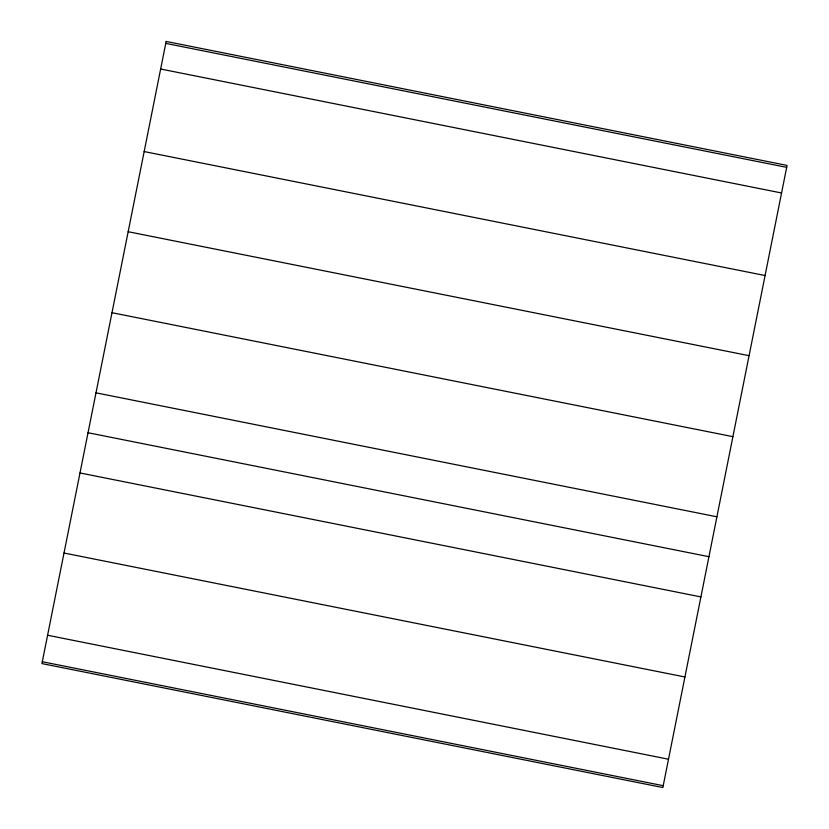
<?xml version="1.0" encoding="UTF-8"?>
<svg xmlns="http://www.w3.org/2000/svg" width="829" height="829" viewBox="0 0 829 829"><rect width="100%" height="100%" fill="white"/><g stroke="black" fill="none" stroke-linecap="round" stroke-linejoin="round"><path stroke-width="1.24" d="M165.759 43.388L786.68 167.354M160.65 69.014L781.56 192.981M144.163 151.562L765.074 275.529M128.163 231.716L749.074 355.682M111.988 312.699L732.909 436.665M95.998 392.832L716.909 516.799M88.029 432.728L708.94 556.694M79.998 472.955L700.909 596.921M64.009 553.016L684.93 676.982M47.595 635.252L668.506 759.219M42.31 661.729L663.221 785.695M166.152 41.45L41.937 663.583L662.848 787.55L787.063 165.417L166.152 41.45"/></g></svg>
